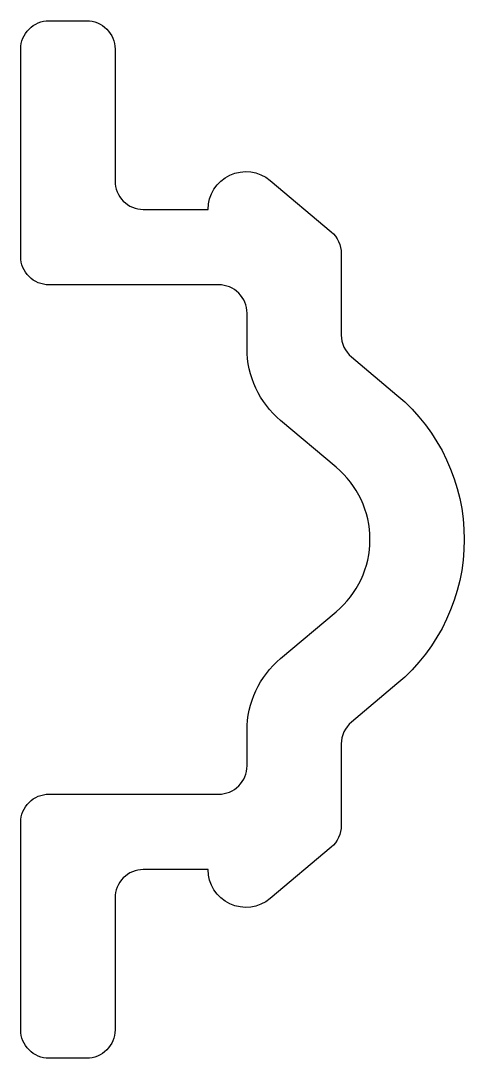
# Model space of a CAD drawing. Header units: millimetres. Extents: x -1 to 3.7, y -5.5 to 5.5.
import ezdxf

# ---------------------------------------------------------------- set-up
doc = ezdxf.new("R2010")
doc.units = ezdxf.units.MM

msp = doc.modelspace()

# ---------------------------------------------------------------- linework, layer by layer
msp.add_lwpolyline([(-1, 5.2, -0.414214), (-0.7, 5.5), (-0.3, 5.5, -0.414214), (0, 5.2), (0, 3.8, 0.414214), (0.3, 3.5), (0.987, 3.5, -0.636988), (1.645, 3.807), (2.293, 3.262, -0.221527), (2.4, 3.032), (2.4, 2.167, 0.221695), (2.507, 1.937), (2.99, 1.532, -0.466308), (2.99, -1.532), (2.507, -1.937, 0.221695), (2.4, -2.167), (2.4, -3.032, -0.221527), (2.293, -3.262), (1.645, -3.807, -0.636988), (0.987, -3.5), (0.3, -3.5, 0.414214), (0, -3.8), (0, -5.2, -0.414214), (-0.3, -5.5), (-0.7, -5.5, -0.414214), (-1, -5.2), (-1, -3, -0.414214), (-0.7, -2.7), (1.1, -2.7, 0.414214), (1.4, -2.4), (1.4, -2.027, -0.221695), (1.757, -1.261), (2.347, -0.766, 0.466308), (2.347, 0.766), (1.757, 1.261, -0.221695), (1.4, 2.027), (1.4, 2.4, 0.414214), (1.1, 2.7), (-0.7, 2.7, -0.414214), (-1, 3), (-1, 5.2)], format="xyb", close=True)

doc.saveas('drawing.dxf')
